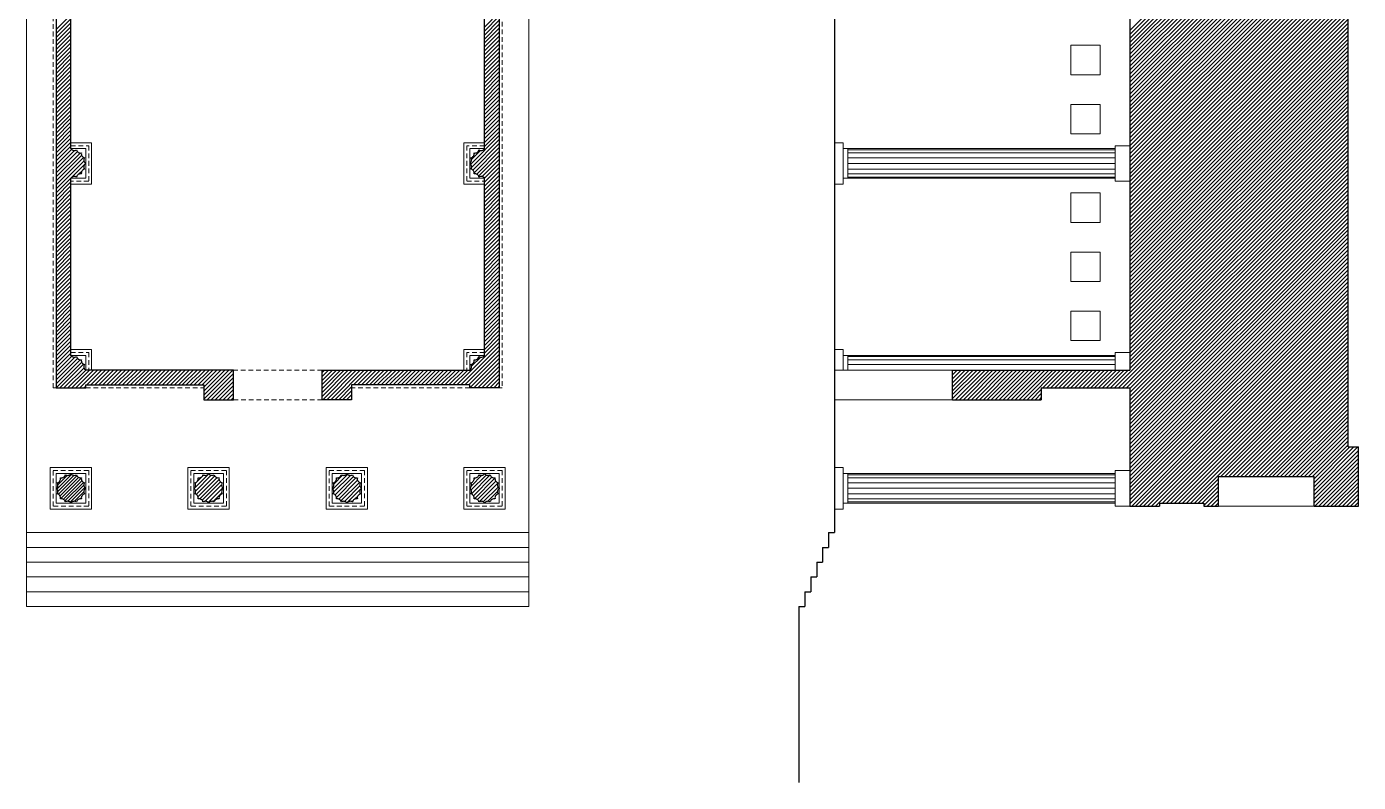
# Model space of a CAD drawing. Header units: metres. Extents: x -29.1 to 44.1, y -9.5 to 71.9.
# Drawn here: x -1 to 44.08, y -9.46 to 16.13 of the extents above; entities that cross this region are included whole.
import ezdxf

# ---------------------------------------------------------------- set-up
doc = ezdxf.new("R2010")
doc.units = ezdxf.units.M
doc.header["$LTSCALE"] = 0.025
doc.linetypes.add('HIDDEN', pattern=[9.525, 6.35, -3.175])
for name, color, linetype, lineweight in [('alvenaria', 7, 'Continuous', 30), ('hachuras', 7, 'Continuous', 5), ('projeções', 166, 'HIDDEN', 5), ('visto', 150, 'Continuous', 5)]:
    doc.layers.add(name, color=color, linetype=linetype, lineweight=lineweight)

msp = doc.modelspace()

# ---------------------------------------------------------------- linework, layer by layer
at = {"layer": 'alvenaria'}
for p, q in [((0, 40), (0, 3.9)), ((15, 40), (15, 3.9)), ((43.731, 1.9), (43.731, 38.1)), ((36.343, 36.85), (36.343, 4.5)), ((26.343, 34.2), (26.343, -1)), ((0.5, 12), (0.5, 18)), ((14.5, 12), (14.5, 18)), ((0.5, 5), (0.5, 11)), ((14.5, 5), (14.5, 11)), ((6, 4.5), (1, 4.5)), ((6, 3.5), (6, 4.5)), ((9, 3.5), (9, 4.5)), ((9, 4.5), (14, 4.5)), ((30.343, 3.5), (30.343, 4.5)), ((30.343, 4.5), (36.343, 4.5)), ((0, 3.9), (1, 3.9)), ((1, 4), (5, 4)), ((1, 3.9), (1, 4)), ((5, 4), (5, 3.5)), ((14, 4), (10, 4)), ((10, 4), (10, 3.5)), ((14, 3.9), (14, 4)), ((15, 3.9), (14, 3.9)), ((33.343, 3.9), (33.343, 3.5)), ((33.343, 3.9), (36.343, 3.9)), ((36.343, 3.9), (36.343, -0.1)), ((5, 3.5), (6, 3.5)), ((10, 3.5), (9, 3.5)), ((30.343, 3.5), (33.343, 3.5)), ((43.731, 1.9), (44.077, 1.9)), ((44.077, -0.1), (44.077, 1.9)), ((39.343, -0.1), (39.343, 0.9)), ((39.343, 0.9), (42.576, 0.9)), ((42.576, -0.1), (42.576, 0.9)), ((37.343, 0), (38.843, 0)), ((37.343, 0), (37.343, -0.1)), ((38.843, 0), (38.843, -0.1)), ((36.343, -0.1), (37.343, -0.1)), ((38.843, -0.1), (39.343, -0.1)), ((42.576, -0.1), (44.077, -0.1)), ((26.143, -1), (26.143, -1.5)), ((26.143, -1), (26.343, -1)), ((25.943, -1.5), (25.943, -2)), ((25.943, -1.5), (26.143, -1.5)), ((25.743, -2), (25.743, -2.5)), ((25.743, -2), (25.943, -2)), ((25.543, -2.5), (25.543, -3)), ((25.543, -2.5), (25.743, -2.5)), ((25.343, -3), (25.343, -3.5)), ((25.343, -3), (25.543, -3)), ((25.143, -3.5), (25.143, -9.455)), ((25.143, -3.5), (25.343, -3.5))]:
    msp.add_line(p, q, dxfattribs=at)
for centre, start, end in [((0.615, 12.076), 213.5195, 303.9805), ((0.826, 11.988), 191.0195, 281.4805), ((0.988, 11.826), 168.5195, 258.9805), ((14.012, 11.826), 281.0195, 11.4805), ((14.174, 11.988), 258.5195, 348.9805), ((14.385, 12.076), 236.0195, 326.4805), ((0.988, 11.174), 101.0195, 191.4805), ((1.076, 11.615), 146.0195, 236.4805), ((1.076, 11.385), 123.5195, 213.9805), ((13.924, 11.615), 303.5195, 33.9805), ((13.924, 11.385), 326.0195, 56.4805), ((14.012, 11.174), 348.5195, 78.9805), ((0.615, 10.924), 56.0195, 146.4805), ((0.826, 11.012), 78.5195, 168.9805), ((14.174, 11.012), 11.0195, 101.4805), ((14.385, 10.924), 33.5195, 123.9805), ((0.615, 5.076), 213.5195, 303.9805), ((0.826, 4.988), 191.0195, 281.4805), ((14.174, 4.988), 258.5195, 348.9805), ((14.385, 5.076), 236.0195, 326.4805), ((0.988, 4.826), 168.5195, 258.9805), ((1.076, 4.615), 146.0195, 236.4805), ((13.924, 4.615), 303.5195, 33.9805), ((14.012, 4.826), 281.0195, 11.4805), ((0.174, 0.988), 258.5195, 348.9805), ((0.385, 1.076), 236.0195, 326.4805), ((0.615, 1.076), 213.5195, 303.9805), ((0.826, 0.988), 191.0195, 281.4805), ((4.834, 0.988), 258.5195, 348.9805), ((5.045, 1.076), 236.0195, 326.4805), ((5.275, 1.076), 213.5195, 303.9805), ((5.486, 0.988), 191.0195, 281.4805), ((9.514, 0.988), 258.5195, 348.9805), ((9.725, 1.076), 236.0195, 326.4805), ((9.955, 1.076), 213.5195, 303.9805), ((10.166, 0.988), 191.0195, 281.4805), ((14.174, 0.988), 258.5195, 348.9805), ((14.385, 1.076), 236.0195, 326.4805), ((14.615, 1.076), 213.5195, 303.9805), ((14.826, 0.988), 191.0195, 281.4805), ((-0.076, 0.615), 303.5195, 33.9805), ((-0.076, 0.385), 326.0195, 56.4805), ((0.012, 0.826), 281.0195, 11.4805), ((0.988, 0.826), 168.5195, 258.9805), ((1.076, 0.615), 146.0195, 236.4805), ((1.076, 0.385), 123.5195, 213.9805), ((4.584, 0.615), 303.5195, 33.9805), ((4.584, 0.385), 326.0195, 56.4805), ((4.672, 0.826), 281.0195, 11.4805), ((5.648, 0.826), 168.5195, 258.9805), ((5.736, 0.615), 146.0195, 236.4805), ((5.736, 0.385), 123.5195, 213.9805), ((9.264, 0.615), 303.5195, 33.9805), ((9.264, 0.385), 326.0195, 56.4805), ((9.352, 0.826), 281.0195, 11.4805), ((10.328, 0.826), 168.5195, 258.9805), ((10.416, 0.615), 146.0195, 236.4805), ((10.416, 0.385), 123.5195, 213.9805), ((13.924, 0.615), 303.5195, 33.9805), ((13.924, 0.385), 326.0195, 56.4805), ((14.012, 0.826), 281.0195, 11.4805), ((14.988, 0.826), 168.5195, 258.9805), ((15.076, 0.615), 146.0195, 236.4805), ((15.076, 0.385), 123.5195, 213.9805), ((0.012, 0.174), 348.5195, 78.9805), ((0.174, 0.012), 11.0195, 101.4805), ((0.385, -0.076), 33.5195, 123.9805), ((0.615, -0.076), 56.0195, 146.4805), ((0.826, 0.012), 78.5195, 168.9805), ((0.988, 0.174), 101.0195, 191.4805), ((4.672, 0.174), 348.5195, 78.9805), ((4.834, 0.012), 11.0195, 101.4805), ((5.045, -0.076), 33.5195, 123.9805), ((5.275, -0.076), 56.0195, 146.4805), ((5.486, 0.012), 78.5195, 168.9805), ((5.648, 0.174), 101.0195, 191.4805), ((9.352, 0.174), 348.5195, 78.9805), ((9.514, 0.012), 11.0195, 101.4805), ((9.725, -0.076), 33.5195, 123.9805), ((9.955, -0.076), 56.0195, 146.4805), ((10.166, 0.012), 78.5195, 168.9805), ((10.328, 0.174), 101.0195, 191.4805), ((14.012, 0.174), 348.5195, 78.9805), ((14.174, 0.012), 11.0195, 101.4805), ((14.385, -0.076), 33.5195, 123.9805), ((14.615, -0.076), 56.0195, 146.4805), ((14.826, 0.012), 78.5195, 168.9805), ((14.988, 0.174), 101.0195, 191.4805)]:
    msp.add_arc(centre, 0.137, start, end, dxfattribs=at)
at = {"layer": 'hachuras'}
for p, q in [((36.343, 16.003), (43.731, 23.391)), ((36.343, 15.868), (43.731, 23.256)), ((36.343, 15.733), (43.731, 23.121)), ((36.343, 15.599), (43.731, 22.986)), ((36.343, 15.464), (43.731, 22.852)), ((36.343, 15.329), (43.731, 22.717)), ((36.343, 15.194), (43.731, 22.582)), ((36.343, 15.06), (43.731, 22.448)), ((36.343, 14.925), (43.731, 22.313)), ((36.343, 14.79), (43.731, 22.178)), ((36.343, 14.656), (43.731, 22.044)), ((36.343, 14.521), (43.731, 21.909)), ((36.343, 14.386), (43.731, 21.774)), ((36.343, 14.252), (43.731, 21.639)), ((36.343, 14.117), (43.731, 21.505)), ((36.343, 13.982), (43.731, 21.37)), ((36.343, 13.847), (43.731, 21.235)), ((36.343, 13.713), (43.731, 21.101)), ((36.343, 13.578), (43.731, 20.966)), ((36.343, 13.443), (43.731, 20.831)), ((36.343, 13.309), (43.731, 20.696)), ((36.343, 13.174), (43.731, 20.562)), ((36.343, 13.039), (43.731, 20.427)), ((36.343, 12.904), (43.731, 20.292)), ((36.343, 12.77), (43.731, 20.158)), ((36.343, 12.635), (43.731, 20.023)), ((36.343, 12.5), (43.731, 19.888)), ((36.343, 12.366), (43.731, 19.754)), ((36.343, 12.231), (43.731, 19.619)), ((36.343, 12.096), (43.731, 19.484)), ((36.343, 11.962), (43.731, 19.349)), ((36.343, 11.827), (43.731, 19.215)), ((36.343, 11.692), (43.731, 19.08)), ((36.343, 11.557), (43.731, 18.945)), ((36.343, 11.423), (43.731, 18.811)), ((36.343, 11.288), (43.731, 18.676)), ((36.343, 11.153), (43.731, 18.541)), ((36.343, 11.019), (43.731, 18.406)), ((36.343, 10.884), (43.731, 18.272)), ((36.343, 10.749), (43.731, 18.137)), ((36.343, 10.615), (43.731, 18.002)), ((36.343, 10.48), (43.731, 17.868)), ((36.343, 10.345), (43.731, 17.733)), ((36.343, 10.21), (43.731, 17.598)), ((36.343, 10.076), (43.731, 17.464)), ((36.343, 9.941), (43.731, 17.329)), ((36.343, 9.806), (43.731, 17.194)), ((36.343, 9.672), (43.731, 17.059)), ((36.343, 9.537), (43.731, 16.925)), ((36.343, 9.402), (43.731, 16.79)), ((0, 16.03), (0.5, 16.53)), ((0, 15.895), (0.5, 16.395)), ((0, 15.76), (0.5, 16.26)), ((14.5, 16.116), (15, 16.616)), ((14.5, 15.982), (15, 16.482)), ((14.5, 15.847), (15, 16.347)), ((36.343, 9.267), (43.731, 16.655)), ((36.343, 9.133), (43.731, 16.521)), ((36.343, 8.998), (43.731, 16.386)), ((36.343, 8.863), (43.731, 16.251)), ((0, 15.626), (0.5, 16.126)), ((0, 15.491), (0.5, 15.991)), ((0, 15.356), (0.5, 15.856)), ((14.5, 15.712), (15, 16.212)), ((14.5, 15.578), (15, 16.078)), ((14.5, 15.443), (15, 15.943)), ((14.5, 15.308), (15, 15.808)), ((36.343, 8.729), (43.731, 16.117)), ((36.343, 8.594), (43.731, 15.982)), ((36.343, 8.459), (43.731, 15.847)), ((0, 15.222), (0.5, 15.722)), ((0, 15.087), (0.5, 15.587)), ((0, 14.952), (0.5, 15.452)), ((14.5, 15.174), (15, 15.674)), ((14.5, 15.039), (15, 15.539)), ((14.5, 14.904), (15, 15.404)), ((36.343, 8.325), (43.731, 15.712)), ((36.343, 8.19), (43.731, 15.578)), ((36.343, 8.055), (43.731, 15.443)), ((0, 14.817), (0.5, 15.317)), ((0, 14.683), (0.5, 15.183)), ((0, 14.548), (0.5, 15.048)), ((0, 14.413), (0.5, 14.913)), ((14.5, 14.769), (15, 15.269)), ((14.5, 14.635), (15, 15.135)), ((14.5, 14.5), (15, 15)), ((36.343, 7.92), (43.731, 15.308)), ((36.343, 7.786), (43.731, 15.174)), ((36.343, 7.651), (43.731, 15.039)), ((36.343, 7.516), (43.731, 14.904)), ((0, 14.279), (0.5, 14.779)), ((0, 14.144), (0.5, 14.644)), ((0, 14.009), (0.5, 14.509)), ((14.5, 14.365), (15, 14.865)), ((14.5, 14.231), (15, 14.731)), ((14.5, 14.096), (15, 14.596)), ((14.5, 13.961), (15, 14.461)), ((36.343, 7.382), (43.731, 14.769)), ((36.343, 7.247), (43.731, 14.635)), ((36.343, 7.112), (43.731, 14.5)), ((0, 13.874), (0.5, 14.374)), ((0, 13.74), (0.5, 14.24)), ((0, 13.605), (0.5, 14.105)), ((14.5, 13.826), (15, 14.326)), ((14.5, 13.692), (15, 14.192)), ((14.5, 13.557), (15, 14.057)), ((36.343, 6.978), (43.731, 14.365)), ((36.343, 6.843), (43.731, 14.231)), ((36.343, 6.708), (43.731, 14.096)), ((0, 13.47), (0.5, 13.97)), ((0, 13.336), (0.5, 13.836)), ((0, 13.201), (0.5, 13.701)), ((0, 13.066), (0.5, 13.566)), ((14.5, 13.422), (15, 13.922)), ((14.5, 13.288), (15, 13.788)), ((14.5, 13.153), (15, 13.653)), ((36.343, 6.573), (43.731, 13.961)), ((36.343, 6.439), (43.731, 13.827)), ((36.343, 6.304), (43.731, 13.692)), ((36.343, 6.169), (43.731, 13.557)), ((0, 12.932), (0.5, 13.432)), ((0, 12.797), (0.5, 13.297)), ((0, 12.662), (0.5, 13.162)), ((14.5, 13.018), (15, 13.518)), ((14.5, 12.884), (15, 13.384)), ((14.5, 12.749), (15, 13.249)), ((14.5, 12.614), (15, 13.114)), ((36.343, 6.035), (43.731, 13.422)), ((36.343, 5.9), (43.731, 13.288)), ((36.343, 5.765), (43.731, 13.153)), ((0, 12.527), (0.5, 13.027)), ((0, 12.393), (0.5, 12.893)), ((0, 12.258), (0.5, 12.758)), ((0, 12.123), (0.5, 12.623)), ((14.5, 12.479), (15, 12.979)), ((14.5, 12.345), (15, 12.845)), ((14.5, 12.21), (15, 12.71)), ((36.343, 5.63), (43.731, 13.018)), ((36.343, 5.496), (43.731, 12.884)), ((36.343, 5.361), (43.731, 12.749)), ((0, 11.989), (0.5, 12.489)), ((0, 11.854), (0.5, 12.354)), ((0, 11.719), (0.5, 12.219)), ((14.031, 11.472), (15, 12.441)), ((14.06, 11.366), (15, 12.306)), ((14.104, 11.275), (15, 12.171)), ((14.5, 12.075), (15, 12.575)), ((36.343, 5.226), (43.731, 12.614)), ((36.343, 5.092), (43.731, 12.48)), ((36.343, 4.957), (43.731, 12.345)), ((36.343, 4.822), (43.731, 12.21)), ((0, 11.585), (0.5, 12.085)), ((0, 11.45), (0.523, 11.973)), ((0, 11.315), (0.624, 11.939)), ((0, 11.18), (0.72, 11.901)), ((0, 11.046), (0.807, 11.852)), ((0, 10.911), (0.862, 11.773)), ((14.06, 11.635), (14.365, 11.94)), ((14.149, 11.185), (15, 12.037)), ((14.234, 11.135), (15, 11.902)), ((14.3, 11.067), (15, 11.767)), ((35.825, 3.9), (43.731, 11.806)), ((36.343, 4.688), (43.731, 12.075)), ((36.343, 4.553), (43.731, 11.941)), ((0, 10.776), (0.927, 11.703)), ((0, 10.642), (0.942, 11.584)), ((0, 10.507), (0.996, 11.503)), ((0.922, 11.294), (0.953, 11.325)), ((14.424, 11.056), (15, 11.632)), ((14.5, 10.998), (15, 11.498)), ((14.5, 10.863), (15, 11.363)), ((35.96, 3.9), (43.731, 11.671)), ((36.094, 3.9), (43.731, 11.537)), ((36.229, 3.9), (43.731, 11.402)), ((0, 10.372), (0.5, 10.872)), ((0.675, 11.047), (0.706, 11.078)), ((0.76, 11.132), (0.868, 11.24)), ((14.5, 10.728), (15, 11.228)), ((14.5, 10.594), (15, 11.094)), ((14.5, 10.459), (15, 10.959)), ((14.5, 10.324), (15, 10.824)), ((36.343, 3.879), (43.731, 11.267)), ((36.343, 3.745), (43.731, 11.132)), ((36.343, 3.61), (43.731, 10.998)), ((36.343, 3.475), (43.731, 10.863)), ((0, 10.237), (0.5, 10.737)), ((0, 10.103), (0.5, 10.603)), ((0, 9.968), (0.5, 10.468)), ((14.5, 10.189), (15, 10.689)), ((14.5, 10.055), (15, 10.555)), ((14.5, 9.92), (15, 10.42)), ((36.343, 3.341), (43.731, 10.728)), ((36.343, 3.206), (43.731, 10.594)), ((36.343, 3.071), (43.731, 10.459)), ((0, 9.833), (0.5, 10.333)), ((0, 9.699), (0.5, 10.199)), ((0, 9.564), (0.5, 10.064)), ((0, 9.429), (0.5, 9.929)), ((14.5, 9.785), (15, 10.285)), ((14.5, 9.651), (15, 10.151)), ((14.5, 9.516), (15, 10.016)), ((36.343, 2.936), (43.731, 10.324)), ((36.343, 2.802), (43.731, 10.19)), ((36.343, 2.667), (43.731, 10.055)), ((36.343, 2.532), (43.731, 9.92)), ((0, 9.295), (0.5, 9.795)), ((0, 9.16), (0.5, 9.66)), ((0, 9.025), (0.5, 9.525)), ((14.5, 9.381), (15, 9.881)), ((14.5, 9.247), (15, 9.747)), ((14.5, 9.112), (15, 9.612)), ((14.5, 8.977), (15, 9.477)), ((36.343, 2.398), (43.731, 9.785)), ((36.343, 2.263), (43.731, 9.651)), ((36.343, 2.128), (43.731, 9.516)), ((0, 8.89), (0.5, 9.39)), ((0, 8.756), (0.5, 9.256)), ((0, 8.621), (0.5, 9.121)), ((14.5, 8.842), (15, 9.342)), ((14.5, 8.708), (15, 9.208)), ((14.5, 8.573), (15, 9.073)), ((36.343, 1.993), (43.731, 9.381)), ((36.343, 1.859), (43.731, 9.247)), ((36.343, 1.724), (43.731, 9.112)), ((0, 8.486), (0.5, 8.986)), ((0, 8.352), (0.5, 8.852)), ((0, 8.217), (0.5, 8.717)), ((0, 8.082), (0.5, 8.582)), ((14.5, 8.438), (15, 8.938)), ((14.5, 8.304), (15, 8.804)), ((14.5, 8.169), (15, 8.669)), ((36.343, 1.589), (43.731, 8.977)), ((36.343, 1.455), (43.731, 8.843)), ((36.343, 1.32), (43.731, 8.708)), ((36.343, 1.185), (43.731, 8.573)), ((0, 7.948), (0.5, 8.448)), ((0, 7.813), (0.5, 8.313)), ((0, 7.678), (0.5, 8.178)), ((14.5, 8.034), (15, 8.534)), ((14.5, 7.9), (15, 8.4)), ((14.5, 7.765), (15, 8.265)), ((14.5, 7.63), (15, 8.13)), ((36.343, 1.051), (43.731, 8.438)), ((36.343, 0.916), (43.731, 8.304)), ((36.343, 0.781), (43.731, 8.169)), ((0, 7.543), (0.5, 8.043)), ((0, 7.409), (0.5, 7.909)), ((0, 7.274), (0.5, 7.774)), ((14.5, 7.495), (15, 7.995)), ((14.5, 7.361), (15, 7.861)), ((14.5, 7.226), (15, 7.726)), ((36.343, 0.646), (43.731, 8.034)), ((36.343, 0.512), (43.731, 7.9)), ((36.343, 0.377), (43.731, 7.765)), ((0, 7.139), (0.5, 7.639)), ((0, 7.005), (0.5, 7.505)), ((0, 6.87), (0.5, 7.37)), ((0, 6.735), (0.5, 7.235)), ((14.5, 7.091), (15, 7.591)), ((14.5, 6.957), (15, 7.457)), ((14.5, 6.822), (15, 7.322)), ((36.343, 0.242), (43.731, 7.63)), ((36.343, 0.108), (43.731, 7.495)), ((36.343, -0.027), (43.731, 7.361)), ((36.405, -0.1), (43.731, 7.226)), ((0, 6.6), (0.5, 7.1)), ((0, 6.466), (0.5, 6.966)), ((0, 6.331), (0.5, 6.831)), ((14.5, 6.687), (15, 7.187)), ((14.5, 6.552), (15, 7.052)), ((14.5, 6.418), (15, 6.918)), ((14.5, 6.283), (15, 6.783)), ((36.539, -0.1), (43.731, 7.091)), ((36.674, -0.1), (43.731, 6.957)), ((36.809, -0.1), (43.731, 6.822)), ((0, 6.196), (0.5, 6.696)), ((0, 6.062), (0.5, 6.562)), ((0, 5.927), (0.5, 6.427)), ((14.5, 6.148), (15, 6.648)), ((14.5, 6.014), (15, 6.514)), ((14.5, 5.879), (15, 6.379)), ((36.944, -0.1), (43.731, 6.687)), ((37.078, -0.1), (43.731, 6.553)), ((37.213, -0.1), (43.731, 6.418)), ((0, 5.792), (0.5, 6.292)), ((0, 5.658), (0.5, 6.158)), ((0, 5.523), (0.5, 6.023)), ((0, 5.388), (0.5, 5.888)), ((14.5, 5.744), (15, 6.244)), ((14.5, 5.61), (15, 6.11)), ((14.5, 5.475), (15, 5.975)), ((37.448, 0), (43.731, 6.283)), ((37.582, 0), (43.731, 6.148)), ((37.717, 0), (43.731, 6.014)), ((37.852, 0), (43.731, 5.879)), ((0, 5.253), (0.5, 5.753)), ((0, 5.119), (0.5, 5.619)), ((0, 4.984), (0.5, 5.484)), ((13.564, 4), (15, 5.436)), ((14.5, 5.34), (15, 5.84)), ((14.5, 5.205), (15, 5.705)), ((14.5, 5.071), (15, 5.571)), ((37.986, 0), (43.731, 5.744)), ((38.121, 0), (43.731, 5.61)), ((38.256, 0), (43.731, 5.475)), ((0, 4.849), (0.5, 5.349)), ((0, 4.715), (0.5, 5.215)), ((0, 4.58), (0.5, 5.08)), ((0, 4.445), (0.526, 4.971)), ((13.699, 4), (15, 5.301)), ((13.833, 4), (15, 5.167)), ((13.968, 4), (15, 5.032)), ((38.391, 0), (43.731, 5.34)), ((39.425, 0.9), (43.731, 5.206)), ((39.56, 0.9), (43.731, 5.071)), ((0, 4.311), (0.629, 4.939)), ((0, 4.176), (0.722, 4.898)), ((0, 4.041), (0.811, 4.852)), ((0, 3.906), (0.863, 4.769)), ((0.128, 3.9), (0.93, 4.702)), ((0.263, 3.9), (0.943, 4.58)), ((14.003, 3.9), (15, 4.897)), ((14.061, 4.631), (14.369, 4.939)), ((14.137, 3.9), (15, 4.763)), ((14.147, 4.852), (14.148, 4.853)), ((14.272, 3.9), (15, 4.628)), ((39.695, 0.9), (43.731, 4.936)), ((39.829, 0.9), (43.731, 4.801)), ((39.964, 0.9), (43.731, 4.667)), ((40.099, 0.9), (43.731, 4.532)), ((0.398, 3.9), (0.999, 4.501)), ((0.532, 3.9), (1.132, 4.5)), ((0.667, 3.9), (1.267, 4.5)), ((0.802, 3.9), (1.402, 4.5)), ((1.037, 4), (1.537, 4.5)), ((1.171, 4), (1.671, 4.5)), ((1.306, 4), (1.806, 4.5)), ((1.441, 4), (1.941, 4.5)), ((1.575, 4), (2.075, 4.5)), ((1.71, 4), (2.21, 4.5)), ((1.845, 4), (2.345, 4.5)), ((1.979, 4), (2.479, 4.5)), ((2.114, 4), (2.614, 4.5)), ((2.249, 4), (2.749, 4.5)), ((2.384, 4), (2.884, 4.5)), ((2.518, 4), (3.018, 4.5)), ((2.653, 4), (3.153, 4.5)), ((2.788, 4), (3.288, 4.5)), ((2.922, 4), (3.422, 4.5)), ((3.057, 4), (3.557, 4.5)), ((3.192, 4), (3.692, 4.5)), ((3.326, 4), (3.826, 4.5)), ((3.461, 4), (3.961, 4.5)), ((3.596, 4), (4.096, 4.5)), ((3.731, 4), (4.231, 4.5)), ((3.865, 4), (4.365, 4.5)), ((4, 4), (4.5, 4.5)), ((4.135, 4), (4.635, 4.5)), ((4.269, 4), (4.769, 4.5)), ((4.404, 4), (4.904, 4.5)), ((4.539, 4), (5.039, 4.5)), ((4.674, 4), (5.174, 4.5)), ((4.808, 4), (5.308, 4.5)), ((4.943, 4), (5.443, 4.5)), ((5, 3.922), (5.578, 4.5)), ((5, 3.788), (5.712, 4.5)), ((5, 3.653), (5.847, 4.5)), ((5, 3.518), (5.982, 4.5)), ((5.116, 3.5), (6, 4.384)), ((5.251, 3.5), (6, 4.249)), ((5.386, 3.5), (6, 4.114)), ((9, 4.42), (9.08, 4.5)), ((9, 4.285), (9.215, 4.5)), ((9, 4.151), (9.349, 4.5)), ((9, 4.016), (9.484, 4.5)), ((9, 3.881), (9.619, 4.5)), ((9, 3.747), (9.753, 4.5)), ((9, 3.612), (9.888, 4.5)), ((9.023, 3.5), (10.023, 4.5)), ((9.158, 3.5), (10.158, 4.5)), ((9.292, 3.5), (10.292, 4.5)), ((9.427, 3.5), (10.427, 4.5)), ((10.062, 4), (10.562, 4.5)), ((10.196, 4), (10.696, 4.5)), ((10.331, 4), (10.831, 4.5)), ((10.466, 4), (10.966, 4.5)), ((10.6, 4), (11.1, 4.5)), ((10.735, 4), (11.235, 4.5)), ((10.87, 4), (11.37, 4.5)), ((11.005, 4), (11.505, 4.5)), ((11.139, 4), (11.639, 4.5)), ((11.274, 4), (11.774, 4.5)), ((11.409, 4), (11.909, 4.5)), ((11.543, 4), (12.043, 4.5)), ((11.678, 4), (12.178, 4.5)), ((11.813, 4), (12.313, 4.5)), ((11.948, 4), (12.448, 4.5)), ((12.082, 4), (12.582, 4.5)), ((12.217, 4), (12.717, 4.5)), ((12.352, 4), (12.852, 4.5)), ((12.486, 4), (12.986, 4.5)), ((12.621, 4), (13.121, 4.5)), ((12.756, 4), (13.256, 4.5)), ((12.89, 4), (13.39, 4.5)), ((13.025, 4), (13.525, 4.5)), ((13.16, 4), (13.66, 4.5)), ((13.295, 4), (13.795, 4.5)), ((13.429, 4), (13.929, 4.5)), ((14.407, 3.9), (15, 4.493)), ((14.542, 3.9), (15, 4.358)), ((14.676, 3.9), (15, 4.224)), ((14.811, 3.9), (15, 4.089)), ((30.343, 4.48), (30.363, 4.5)), ((30.343, 4.345), (30.498, 4.5)), ((30.343, 4.21), (30.633, 4.5)), ((30.343, 4.076), (30.767, 4.5)), ((30.343, 3.941), (30.902, 4.5)), ((30.343, 3.806), (31.037, 4.5)), ((30.343, 3.672), (31.171, 4.5)), ((30.343, 3.537), (31.306, 4.5)), ((30.441, 3.5), (31.441, 4.5)), ((30.575, 3.5), (31.575, 4.5)), ((30.71, 3.5), (31.71, 4.5)), ((30.845, 3.5), (31.845, 4.5)), ((30.98, 3.5), (31.98, 4.5)), ((31.114, 3.5), (32.114, 4.5)), ((31.249, 3.5), (32.249, 4.5)), ((31.384, 3.5), (32.384, 4.5)), ((31.518, 3.5), (32.518, 4.5)), ((31.653, 3.5), (32.653, 4.5)), ((31.788, 3.5), (32.788, 4.5)), ((31.923, 3.5), (32.923, 4.5)), ((32.057, 3.5), (33.057, 4.5)), ((32.192, 3.5), (33.192, 4.5)), ((32.327, 3.5), (33.327, 4.5)), ((32.461, 3.5), (33.461, 4.5)), ((32.596, 3.5), (33.596, 4.5)), ((32.731, 3.5), (33.731, 4.5)), ((32.865, 3.5), (33.865, 4.5)), ((33.4, 3.9), (34, 4.5)), ((33.535, 3.9), (34.135, 4.5)), ((33.67, 3.9), (34.27, 4.5)), ((33.804, 3.9), (34.404, 4.5)), ((33.939, 3.9), (34.539, 4.5)), ((34.074, 3.9), (34.674, 4.5)), ((34.208, 3.9), (34.808, 4.5)), ((34.343, 3.9), (34.943, 4.5)), ((34.478, 3.9), (35.078, 4.5)), ((34.612, 3.9), (35.212, 4.5)), ((34.747, 3.9), (35.347, 4.5)), ((34.882, 3.9), (35.482, 4.5)), ((35.017, 3.9), (35.617, 4.5)), ((35.151, 3.9), (35.751, 4.5)), ((35.286, 3.9), (35.886, 4.5)), ((35.421, 3.9), (36.021, 4.5)), ((35.555, 3.9), (36.155, 4.5)), ((35.69, 3.9), (36.29, 4.5)), ((40.234, 0.9), (43.731, 4.397)), ((40.368, 0.9), (43.731, 4.263)), ((40.503, 0.9), (43.731, 4.128)), ((0.937, 3.9), (1, 3.963)), ((5.521, 3.5), (6, 3.979)), ((5.655, 3.5), (6, 3.845)), ((5.79, 3.5), (6, 3.71)), ((9.562, 3.5), (10, 3.938)), ((9.696, 3.5), (10, 3.804)), ((9.831, 3.5), (10, 3.669)), ((14.946, 3.9), (15, 3.954)), ((33, 3.5), (33.343, 3.843)), ((33.135, 3.5), (33.343, 3.708)), ((40.638, 0.9), (43.731, 3.993)), ((40.772, 0.9), (43.731, 3.858)), ((40.907, 0.9), (43.731, 3.724)), ((5.925, 3.5), (6, 3.575)), ((9.966, 3.5), (10, 3.534)), ((33.27, 3.5), (33.343, 3.573)), ((41.042, 0.9), (43.731, 3.589)), ((41.176, 0.9), (43.731, 3.454)), ((41.311, 0.9), (43.731, 3.32)), ((41.446, 0.9), (43.731, 3.185)), ((41.581, 0.9), (43.731, 3.05)), ((41.715, 0.9), (43.731, 2.916)), ((41.85, 0.9), (43.731, 2.781)), ((41.985, 0.9), (43.731, 2.646)), ((42.119, 0.9), (43.731, 2.511)), ((42.254, 0.9), (43.731, 2.377)), ((42.389, 0.9), (43.731, 2.242)), ((42.523, 0.9), (43.731, 2.107)), ((42.576, 0.818), (43.731, 1.973)), ((42.576, 0.683), (43.793, 1.9)), ((42.576, 0.549), (43.928, 1.9)), ((42.576, 0.414), (44.062, 1.9)), ((42.576, 0.279), (44.077, 1.78)), ((42.576, 0.144), (44.077, 1.646)), ((42.576, 0.01), (44.077, 1.511)), ((42.601, -0.1), (44.077, 1.376)), ((0.027, 0.476), (0.524, 0.973)), ((0.061, 0.623), (0.377, 0.939)), ((0.061, 0.398), (0.602, 0.939)), ((0.073, 0.297), (0.703, 0.927)), ((4.669, 0.493), (5.167, 0.991)), ((4.71, 0.669), (4.991, 0.95)), ((4.719, 0.409), (5.251, 0.941)), ((4.739, 0.294), (5.366, 0.921)), ((9.367, 0.477), (9.863, 0.973)), ((9.399, 0.643), (9.697, 0.941)), ((9.401, 0.376), (9.964, 0.939)), ((14.047, 0.307), (14.693, 0.953)), ((14.049, 0.444), (14.556, 0.951)), ((14.059, 0.589), (14.411, 0.941)), ((42.736, -0.1), (44.077, 1.241)), ((42.871, -0.1), (44.077, 1.107)), ((43.005, -0.1), (44.077, 0.972)), ((0.131, 0.243), (0.757, 0.869)), ((0.146, 0.146), (0.854, 0.854)), ((0.149, 0.823), (0.177, 0.851)), ((0.243, 0.131), (0.869, 0.757)), ((0.297, 0.073), (0.927, 0.703)), ((0.398, 0.061), (0.939, 0.602)), ((0.476, 0.027), (0.973, 0.524)), ((4.801, 0.221), (5.439, 0.859)), ((4.861, 0.146), (5.514, 0.799)), ((4.944, 0.094), (5.566, 0.716)), ((5.046, 0.062), (5.598, 0.614)), ((5.141, 0.023), (5.637, 0.519)), ((9.439, 0.28), (10.06, 0.901)), ((9.488, 0.193), (10.147, 0.852)), ((9.568, 0.138), (10.202, 0.772)), ((9.637, 0.073), (10.267, 0.703)), ((9.757, 0.058), (10.282, 0.583)), ((9.837, 0.004), (10.336, 0.503)), ((14.125, 0.251), (14.749, 0.875)), ((14.149, 0.813), (14.187, 0.851)), ((14.157, 0.148), (14.852, 0.843)), ((14.261, 0.118), (14.882, 0.739)), ((14.327, 0.049), (14.951, 0.673)), ((14.456, 0.042), (14.958, 0.544)), ((38.525, 0), (39.343, 0.818)), ((38.66, 0), (39.343, 0.683)), ((38.795, 0), (39.343, 0.548)), ((43.14, -0.1), (44.077, 0.837)), ((43.275, -0.1), (44.077, 0.703)), ((43.409, -0.1), (44.077, 0.568)), ((0.623, 0.061), (0.939, 0.377)), ((0.823, 0.149), (0.851, 0.177)), ((5.31, 0.057), (5.603, 0.35)), ((10.015, 0.047), (10.045, 0.077)), ((10.101, 0.133), (10.207, 0.239)), ((10.263, 0.295), (10.293, 0.325)), ((14.609, 0.061), (14.939, 0.391)), ((14.832, 0.149), (14.851, 0.168)), ((38.843, -0.086), (39.343, 0.414)), ((38.964, -0.1), (39.343, 0.279)), ((39.099, -0.1), (39.343, 0.144)), ((39.234, -0.1), (39.343, 0.009)), ((43.544, -0.1), (44.077, 0.433)), ((43.679, -0.1), (44.077, 0.298)), ((43.813, -0.1), (44.077, 0.164)), ((43.948, -0.1), (44.077, 0.029))]:
    msp.add_line(p, q, dxfattribs=at)
at = {"layer": 'projeções'}
for p, q in [((-0.1, 3.9), (-0.1, 40.1)), ((15.1, 40.1), (15.1, 3.9)), ((0.5, 12.1), (1.1, 12.1)), ((1.1, 12.1), (1.1, 10.9)), ((14.5, 12.1), (13.9, 12.1)), ((13.9, 12.1), (13.9, 10.9)), ((1.1, 10.9), (0.5, 10.9)), ((13.9, 10.9), (14.5, 10.9)), ((0.5, 5.1), (1.1, 5.1)), ((1.1, 5.1), (1.1, 4.5)), ((14.5, 5.1), (13.9, 5.1)), ((13.9, 5.1), (13.9, 4.5)), ((9, 4.5), (6, 4.5)), ((0, 3.9), (-0.1, 3.9)), ((1, 3.9), (5, 3.9)), ((14, 3.9), (10, 3.9)), ((15.1, 3.9), (15, 3.9)), ((6, 3.5), (9, 3.5)), ((-0.1, -0.1), (-0.1, 1.1)), ((-0.1, 1.1), (1.1, 1.1)), ((1.1, 1.1), (1.1, -0.1)), ((4.56, -0.1), (4.56, 1.1)), ((4.56, 1.1), (5.76, 1.1)), ((5.76, 1.1), (5.76, -0.1)), ((9.24, -0.1), (9.24, 1.1)), ((9.24, 1.1), (10.44, 1.1)), ((10.44, 1.1), (10.44, -0.1)), ((13.9, -0.1), (13.9, 1.1)), ((13.9, 1.1), (15.1, 1.1)), ((15.1, 1.1), (15.1, -0.1)), ((1.1, -0.1), (-0.1, -0.1)), ((5.76, -0.1), (4.56, -0.1)), ((10.44, -0.1), (9.24, -0.1)), ((15.1, -0.1), (13.9, -0.1))]:
    msp.add_line(p, q, dxfattribs=at)
at = {"layer": 'visto'}
for p, q in [((-1, 41), (-1, -3.5)), ((16, -3.5), (16, 41)), ((34.343, 15.5), (34.343, 14.5)), ((34.343, 15.5), (35.343, 15.5)), ((35.343, 15.5), (35.343, 14.5)), ((34.343, 14.5), (35.343, 14.5)), ((34.343, 13.5), (34.343, 12.5)), ((34.343, 13.5), (35.343, 13.5)), ((35.343, 13.5), (35.343, 12.5)), ((0.5, 12.2), (1.2, 12.2)), ((1.2, 12.2), (1.2, 10.8)), ((14.5, 12.2), (13.8, 12.2)), ((13.8, 12.2), (13.8, 10.8)), ((26.643, 12.2), (26.343, 12.2)), ((26.643, 10.8), (26.643, 12.2)), ((34.343, 12.5), (35.343, 12.5)), ((0.5, 12), (1, 12)), ((1, 12), (1, 11)), ((14.5, 12), (14, 12)), ((14, 12), (14, 11)), ((35.843, 12), (26.643, 12)), ((26.793, 11), (26.793, 12)), ((35.843, 11.962), (26.793, 11.962)), ((35.843, 11.854), (26.793, 11.854)), ((35.843, 12.1), (35.843, 10.9)), ((36.343, 12.1), (35.843, 12.1)), ((35.843, 11.691), (26.793, 11.691)), ((35.843, 11.5), (26.793, 11.5)), ((35.843, 11.309), (26.793, 11.309)), ((1, 11), (0.5, 11)), ((14, 11), (14.5, 11)), ((35.843, 11), (26.643, 11)), ((35.843, 11.146), (26.793, 11.146)), ((35.843, 11.038), (26.793, 11.038)), ((36.343, 10.9), (35.843, 10.9)), ((1.2, 10.8), (0.5, 10.8)), ((13.8, 10.8), (14.5, 10.8)), ((26.643, 10.8), (26.343, 10.8)), ((34.343, 10.5), (34.343, 9.5)), ((34.343, 10.5), (35.343, 10.5)), ((35.343, 10.5), (35.343, 9.5)), ((34.343, 9.5), (35.343, 9.5)), ((34.343, 8.5), (34.343, 7.5)), ((34.343, 8.5), (35.343, 8.5)), ((35.343, 8.5), (35.343, 7.5)), ((34.343, 7.5), (35.343, 7.5)), ((34.343, 6.5), (34.343, 5.5)), ((34.343, 6.5), (35.343, 6.5)), ((35.343, 6.5), (35.343, 5.5)), ((34.343, 5.5), (35.343, 5.5)), ((0.5, 5.2), (1.2, 5.2)), ((0.5, 5), (1, 5)), ((1, 5), (1, 4.5)), ((1.2, 5.2), (1.2, 4.5)), ((14.5, 5.2), (13.8, 5.2)), ((13.8, 5.2), (13.8, 4.5)), ((14.5, 5), (14, 5)), ((14, 5), (14, 4.5)), ((26.643, 5.2), (26.343, 5.2)), ((26.643, 4.5), (26.643, 5.2)), ((35.843, 5), (26.643, 5)), ((26.793, 4.5), (26.793, 5)), ((35.843, 4.962), (26.793, 4.962)), ((35.843, 5.1), (35.843, 4.5)), ((36.343, 5.1), (35.843, 5.1)), ((35.843, 4.854), (26.793, 4.854)), ((35.843, 4.691), (26.793, 4.691)), ((30.343, 4.5), (26.343, 4.5)), ((36.343, 3.9), (35.843, 3.9)), ((30.343, 3.5), (26.343, 3.5)), ((-0.2, 1.2), (1.2, 1.2)), ((-0.2, -0.2), (-0.2, 1.2)), ((0, 0), (0, 1)), ((0, 1), (1, 1)), ((1, 1), (1, 0)), ((1.2, 1.2), (1.2, -0.2)), ((4.46, 1.2), (5.86, 1.2)), ((4.46, -0.2), (4.46, 1.2)), ((4.66, 0), (4.66, 1)), ((4.66, 1), (5.66, 1)), ((5.66, 1), (5.66, 0)), ((5.86, 1.2), (5.86, -0.2)), ((9.14, 1.2), (10.54, 1.2)), ((9.14, -0.2), (9.14, 1.2)), ((9.34, 0), (9.34, 1)), ((9.34, 1), (10.34, 1)), ((10.34, 1), (10.34, 0)), ((10.54, 1.2), (10.54, -0.2)), ((13.8, 1.2), (15.2, 1.2)), ((13.8, -0.2), (13.8, 1.2)), ((14, 0), (14, 1)), ((14, 1), (15, 1)), ((15, 1), (15, 0)), ((15.2, 1.2), (15.2, -0.2)), ((26.643, 1.2), (26.343, 1.2)), ((26.643, -0.2), (26.643, 1.2)), ((35.843, 1), (26.643, 1)), ((26.793, 0), (26.793, 1)), ((35.843, 0.962), (26.793, 0.962)), ((35.843, 1.1), (35.843, -0.1)), ((36.343, 1.1), (35.843, 1.1)), ((35.843, 0.854), (26.793, 0.854)), ((35.843, 0.691), (26.793, 0.691)), ((35.843, 0.5), (26.793, 0.5)), ((1, 0), (0, 0)), ((5.66, 0), (4.66, 0)), ((10.34, 0), (9.34, 0)), ((35.843, 0.309), (26.793, 0.309)), ((35.843, 0.146), (26.793, 0.146)), ((35.843, 0.038), (26.793, 0.038)), ((1.2, -0.2), (-0.2, -0.2)), ((5.86, -0.2), (4.46, -0.2)), ((10.54, -0.2), (9.14, -0.2)), ((15.2, -0.2), (13.8, -0.2)), ((15, 0), (14, 0)), ((26.643, -0.2), (26.343, -0.2)), ((35.843, 0), (26.643, 0)), ((36.343, -0.1), (35.843, -0.1)), ((42.576, -0.1), (39.343, -0.1)), ((-1, -1), (16, -1)), ((-1, -1.5), (16, -1.5)), ((-1, -2), (16, -2)), ((-1, -2.5), (16, -2.5)), ((-1, -3), (16, -3)), ((-1, -3.5), (16, -3.5))]:
    msp.add_line(p, q, dxfattribs=at)

doc.saveas('drawing.dxf')
